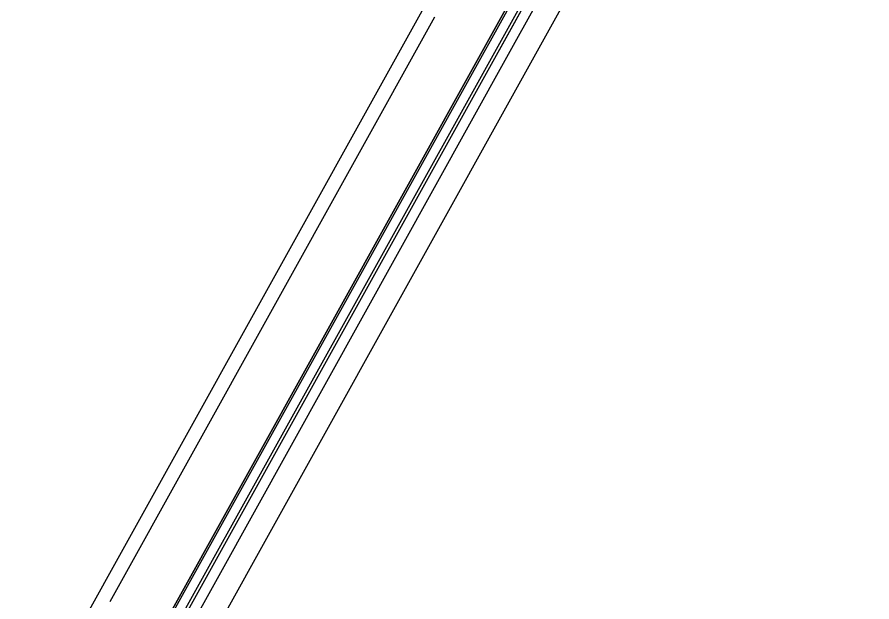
# Model space of a CAD drawing. Header units: metres. Extents: x 2.3 to 42.8, y 0.9 to 31.9.
# Drawn here: x 31.257 to 31.914, y 18.874 to 19.323 of the extents above; entities that cross this region are included whole.
import ezdxf

# ---------------------------------------------------------------- set-up
doc = ezdxf.new("R2010")
doc.units = ezdxf.units.M
doc.layers.add('ARREDI', color=9, linetype='Continuous')
doc.layers.add('PARETI_STRUTTURE', color=7, linetype='Continuous')

msp = doc.modelspace()

# ---------------------------------------------------------------- linework, layer by layer
at = {"layer": 'ARREDI'}
for points in [[(31.36747, 18.852), (31.36884, 18.85124), (31.86761, 19.74951), (31.86623, 19.75028)], [(31.37504, 18.8478), (31.37711, 18.84664), (31.87587, 19.74493), (31.8738, 19.74607)]]:
    msp.add_lwpolyline(points, close=True, dxfattribs=at)
at = {"layer": 'PARETI_STRUTTURE'}
for points in [[(30.21954, 16.8381), (30.19372, 16.85245), (30.47851, 17.36535), (32.34599, 20.72869)], [(31.38989, 18.81614), (31.90595, 19.74557), (34.16666, 18.49032)], [(31.61685, 19.30114), (31.86365, 19.74563)], [(31.62649, 19.29579), (31.87329, 19.74027)], [(31.63338, 19.29196), (31.88019, 19.73645)], [(31.57778, 19.32283), (31.32839, 18.8737)], [(31.36747, 18.852), (31.61686, 19.30114)], [(31.37711, 18.84665), (31.6265, 19.29579)], [(31.384, 18.84282), (31.63339, 19.29196)]]:
    msp.add_lwpolyline(points, dxfattribs=at)

doc.saveas('drawing.dxf')
